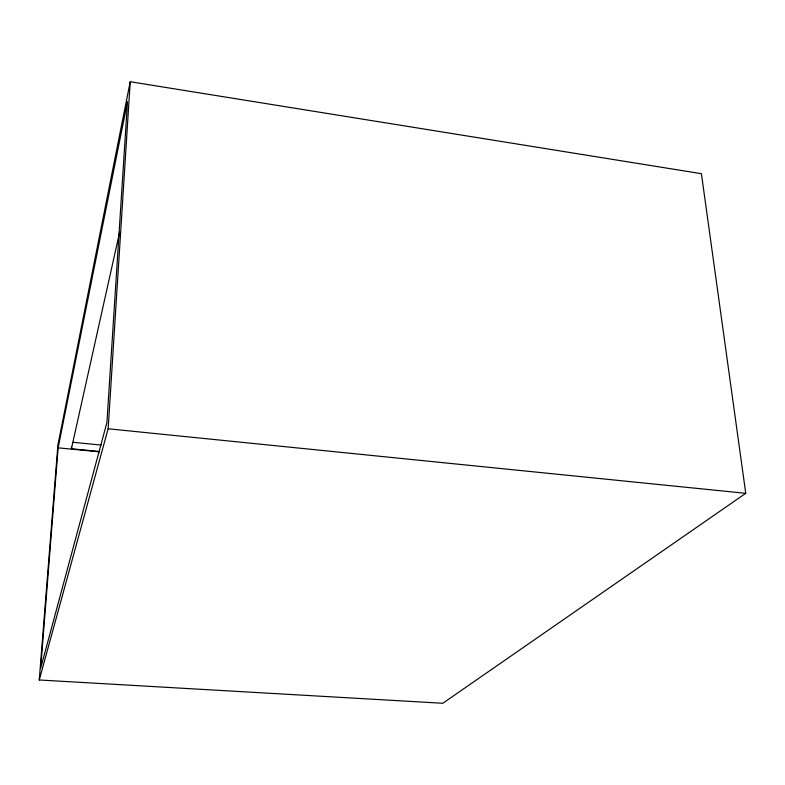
<?xml version="1.0" encoding="UTF-8"?>
<svg xmlns="http://www.w3.org/2000/svg" width="785" height="785" viewBox="0 0 785 785"><rect width="100%" height="100%" fill="white"/><g stroke="black" fill="none" stroke-linecap="round" stroke-linejoin="round"><path stroke-width="1.18" d="M39.25 679.987L108.144 428.777L130.222 81.728L701.417 173.691L745.75 493.323L442.799 703.272L39.25 679.987L57.894 445.036L130.222 81.728M99.44 451.483L71.415 448.755L71.582 446.567M58.129 447.842L40.663 668.28L106.917 422.526L127.504 101.618L58.129 447.842L99.538 451.866M71.415 448.755L119.614 232.262M73.123 442.318L101.196 445.075M108.144 428.777L745.75 493.323"/></g></svg>
